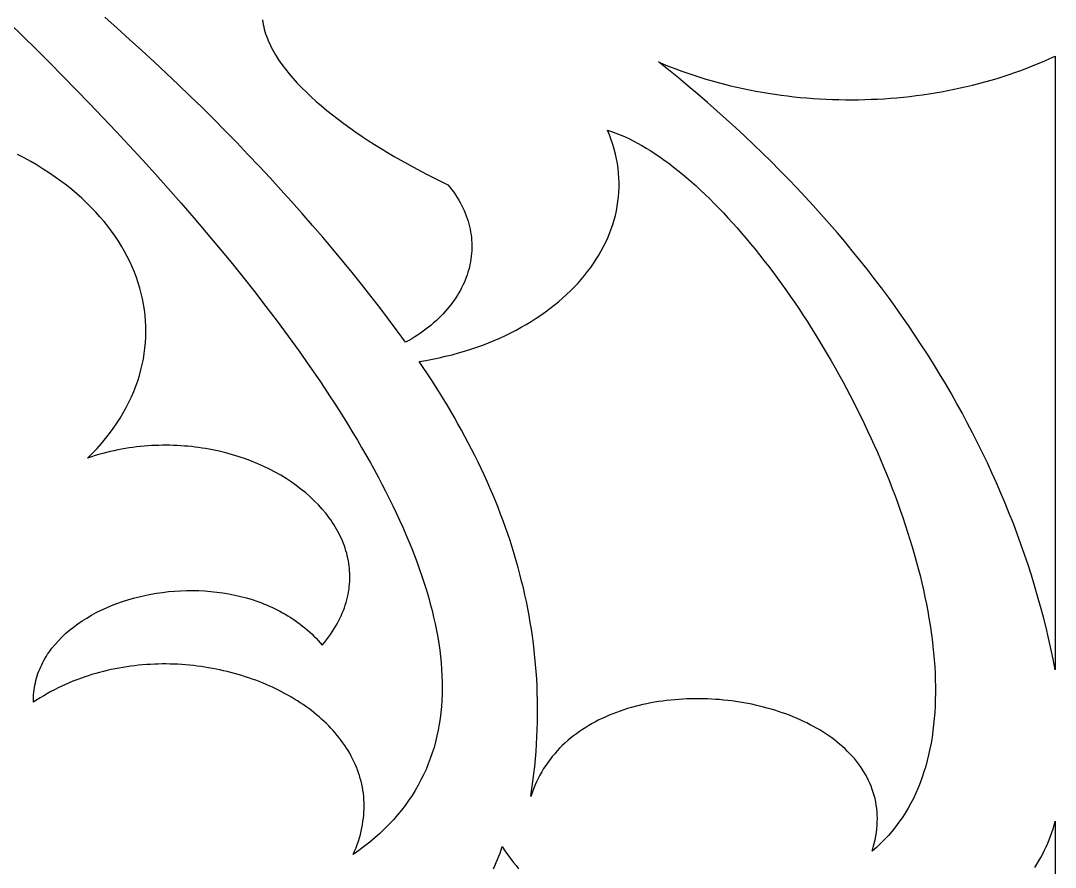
# Model space of a CAD drawing. Extents: x -4950 to -2150, y -1354 to 1346.
# Drawn here: x -2495.7 to -2349.8, y 531.2 to 650.6 of the extents above; entities that cross this region are included whole.
import ezdxf

# ---------------------------------------------------------------- set-up
doc = ezdxf.new("R2010")
doc.units = 0
doc.layers.add('LAYER_1', color=18, linetype='CONTINUOUS')

msp = doc.modelspace()

# ---------------------------------------------------------------- linework, layer by layer
at = {"layer": 'LAYER_1'}
for points in [[(-2461.58, 650.7), (-2461.54, 650.37), (-2461.48, 650.04), (-2461.41, 649.71), (-2461.33, 649.38), (-2461.24, 649.05), (-2461.14, 648.72), (-2461.03, 648.39), (-2460.9, 648.05), (-2460.77, 647.72), (-2460.62, 647.39), (-2460.46, 647.06), (-2460.3, 646.72), (-2460.12, 646.39), (-2459.74, 645.73), (-2459.32, 645.06), (-2458.86, 644.4), (-2458.36, 643.74), (-2457.83, 643.08), (-2457.27, 642.42), (-2456.68, 641.76), (-2456.05, 641.11), (-2455.4, 640.46), (-2454.72, 639.82), (-2454.01, 639.18), (-2453.28, 638.54), (-2452.52, 637.91), (-2451.74, 637.28), (-2450.94, 636.67), (-2450.12, 636.05), (-2449.29, 635.45), (-2448.43, 634.85), (-2447.56, 634.25), (-2446.68, 633.67), (-2445.78, 633.1), (-2444.87, 632.53), (-2443.95, 631.97), (-2443.03, 631.42), (-2442.09, 630.88), (-2441.15, 630.36), (-2440.2, 629.84), (-2439.26, 629.33), (-2438.3, 628.84), (-2437.35, 628.36), (-2436.4, 627.88), (-2435.45, 627.43), (-2435.16, 627.07), (-2434.89, 626.72), (-2434.63, 626.36), (-2434.38, 626), (-2434.14, 625.64), (-2433.92, 625.27), (-2433.71, 624.9), (-2433.52, 624.53), (-2433.33, 624.16), (-2433.16, 623.79), (-2433, 623.41), (-2432.86, 623.04), (-2432.73, 622.66), (-2432.61, 622.28), (-2432.5, 621.9), (-2432.4, 621.52), (-2432.32, 621.14), (-2432.25, 620.76), (-2432.19, 620.38), (-2432.14, 619.99), (-2432.11, 619.61), (-2432.09, 619.23), (-2432.08, 618.85), (-2432.08, 618.47), (-2432.09, 618.09), (-2432.12, 617.71), (-2432.16, 617.33), (-2432.21, 616.95), (-2432.27, 616.57), (-2432.34, 616.19), (-2432.43, 615.82), (-2432.52, 615.45), (-2432.63, 615.08), (-2432.75, 614.71), (-2432.88, 614.34), (-2433.02, 613.97), (-2433.18, 613.61), (-2433.34, 613.25), (-2433.52, 612.89), (-2433.7, 612.54), (-2433.9, 612.18), (-2434.11, 611.83), (-2434.33, 611.49), (-2434.56, 611.14), (-2434.81, 610.81), (-2435.06, 610.47), (-2435.32, 610.14), (-2435.6, 609.81), (-2435.88, 609.48), (-2436.18, 609.16), (-2436.49, 608.85), (-2436.8, 608.54), (-2437.13, 608.23), (-2437.47, 607.93), (-2437.82, 607.63), (-2438.18, 607.34), (-2438.55, 607.05), (-2438.93, 606.77), (-2439.32, 606.5), (-2439.72, 606.23), (-2440.13, 605.96), (-2440.55, 605.71), (-2440.98, 605.45), (-2441.42, 605.21), (-2442.6, 606.82), (-2443.81, 608.45), (-2445.05, 610.09), (-2446.32, 611.73), (-2447.62, 613.38), (-2448.95, 615.03), (-2450.31, 616.7), (-2451.69, 618.36), (-2453.1, 620.03), (-2454.53, 621.7), (-2455.99, 623.37), (-2457.48, 625.04), (-2458.98, 626.71), (-2460.51, 628.38), (-2462.06, 630.04), (-2463.63, 631.71), (-2465.22, 633.36), (-2466.83, 635.02), (-2468.46, 636.66), (-2470.11, 638.3), (-2471.77, 639.93), (-2473.45, 641.55), (-2475.15, 643.16), (-2476.86, 644.76), (-2478.58, 646.35), (-2480.32, 647.93), (-2482.07, 649.49), (-2483.83, 651.04)], [(-2497.26, 650.21), (-2495.38, 648.38), (-2493.5, 646.53), (-2491.61, 644.65), (-2489.72, 642.75), (-2487.84, 640.83), (-2485.96, 638.89), (-2484.08, 636.93), (-2482.22, 634.95), (-2480.36, 632.96), (-2478.51, 630.95), (-2476.68, 628.93), (-2474.86, 626.89), (-2473.06, 624.84), (-2471.28, 622.78), (-2469.52, 620.71), (-2467.78, 618.64), (-2466.07, 616.55), (-2464.38, 614.46), (-2462.73, 612.37), (-2461.1, 610.27), (-2459.51, 608.17), (-2457.96, 606.07), (-2456.44, 603.96), (-2454.96, 601.86), (-2453.52, 599.76), (-2452.82, 598.71), (-2452.12, 597.66), (-2451.44, 596.62), (-2450.77, 595.57), (-2450.11, 594.53), (-2449.47, 593.48), (-2448.83, 592.44), (-2448.21, 591.4), (-2447.61, 590.37), (-2447.01, 589.33), (-2446.43, 588.3), (-2445.86, 587.27), (-2445.3, 586.24), (-2444.76, 585.21), (-2444.24, 584.19), (-2443.72, 583.17), (-2443.23, 582.16), (-2442.74, 581.14), (-2442.28, 580.13), (-2441.82, 579.13), (-2441.39, 578.12), (-2440.97, 577.13), (-2440.56, 576.13), (-2440.17, 575.14), (-2439.8, 574.16), (-2439.45, 573.17), (-2439.11, 572.2), (-2438.79, 571.22), (-2438.49, 570.26), (-2438.21, 569.29), (-2437.94, 568.34), (-2437.69, 567.39), (-2437.47, 566.44), (-2437.26, 565.5), (-2437.06, 564.56), (-2436.89, 563.63), (-2436.74, 562.71), (-2436.61, 561.79), (-2436.5, 560.88), (-2436.41, 559.98), (-2436.34, 559.08), (-2436.29, 558.19), (-2436.26, 557.31), (-2436.25, 556.43), (-2436.27, 555.56), (-2436.3, 554.7), (-2436.36, 553.84), (-2436.44, 553), (-2436.55, 552.16), (-2436.67, 551.33), (-2436.82, 550.5), (-2437, 549.69), (-2437.19, 548.88), (-2437.41, 548.08), (-2437.66, 547.29), (-2437.93, 546.51), (-2438.22, 545.74), (-2438.54, 544.98), (-2438.88, 544.22), (-2439.25, 543.48), (-2439.65, 542.74), (-2440.07, 542.02), (-2440.51, 541.3), (-2440.99, 540.6), (-2441.48, 539.9), (-2442.01, 539.22), (-2442.56, 538.55), (-2443.14, 537.88), (-2443.75, 537.23), (-2444.39, 536.59), (-2445.05, 535.95), (-2445.74, 535.33), (-2446.47, 534.73), (-2447.22, 534.13), (-2447.99, 533.54), (-2448.8, 532.97), (-2448.6, 533.44), (-2448.4, 533.92), (-2448.23, 534.39), (-2448.07, 534.86), (-2447.92, 535.33), (-2447.79, 535.79), (-2447.68, 536.26), (-2447.58, 536.72), (-2447.49, 537.17), (-2447.42, 537.63), (-2447.36, 538.08), (-2447.31, 538.53), (-2447.28, 538.98), (-2447.26, 539.42), (-2447.26, 539.87), (-2447.27, 540.3), (-2447.29, 540.74), (-2447.32, 541.17), (-2447.37, 541.6), (-2447.43, 542.03), (-2447.51, 542.45), (-2447.59, 542.87), (-2447.69, 543.29), (-2447.8, 543.7), (-2447.92, 544.11), (-2448.05, 544.51), (-2448.2, 544.91), (-2448.35, 545.31), (-2448.52, 545.71), (-2448.7, 546.1), (-2448.88, 546.48), (-2449.08, 546.86), (-2449.29, 547.24), (-2449.51, 547.62), (-2449.74, 547.98), (-2449.99, 548.35), (-2450.24, 548.71), (-2450.5, 549.07), (-2450.77, 549.42), (-2451.04, 549.77), (-2451.33, 550.11), (-2451.63, 550.45), (-2451.94, 550.78), (-2452.25, 551.11), (-2452.58, 551.43), (-2452.91, 551.75), (-2453.25, 552.06), (-2453.6, 552.37), (-2453.96, 552.67), (-2454.32, 552.97), (-2454.69, 553.26), (-2455.07, 553.55), (-2455.46, 553.83), (-2455.86, 554.11), (-2456.26, 554.38), (-2456.67, 554.64), (-2457.08, 554.9), (-2457.5, 555.15), (-2457.93, 555.4), (-2458.37, 555.64), (-2458.81, 555.88), (-2459.25, 556.11), (-2459.7, 556.33), (-2460.16, 556.55), (-2460.63, 556.76), (-2461.09, 556.96), (-2461.57, 557.16), (-2462.05, 557.35), (-2462.53, 557.54), (-2463.02, 557.71), (-2463.51, 557.89), (-2464.01, 558.05), (-2464.51, 558.21), (-2465.01, 558.36), (-2465.52, 558.5), (-2466.04, 558.64), (-2466.55, 558.77), (-2467.07, 558.89), (-2467.6, 559.01), (-2468.12, 559.12), (-2468.65, 559.22), (-2469.18, 559.31), (-2469.72, 559.4), (-2470.25, 559.48), (-2470.79, 559.55), (-2471.33, 559.61), (-2471.88, 559.67), (-2472.42, 559.72), (-2472.97, 559.76), (-2473.52, 559.79), (-2474.07, 559.81), (-2474.62, 559.83), (-2475.17, 559.84), (-2475.72, 559.84), (-2476.27, 559.83), (-2476.83, 559.81), (-2477.38, 559.78), (-2477.94, 559.75), (-2478.49, 559.71), (-2479.05, 559.66), (-2479.6, 559.6), (-2480.15, 559.53), (-2480.71, 559.45), (-2481.26, 559.36), (-2481.81, 559.27), (-2482.36, 559.16), (-2482.91, 559.05), (-2483.46, 558.93), (-2484, 558.8), (-2484.55, 558.65), (-2485.09, 558.5), (-2485.63, 558.34), (-2486.17, 558.17), (-2486.7, 558), (-2487.24, 557.81), (-2487.77, 557.61), (-2488.3, 557.4), (-2488.82, 557.18), (-2489.34, 556.95), (-2489.86, 556.72), (-2490.38, 556.47), (-2490.89, 556.21), (-2491.4, 555.94), (-2491.9, 555.66), (-2492.4, 555.37), (-2492.9, 555.07), (-2493.39, 554.77), (-2493.87, 554.44), (-2493.88, 554.8), (-2493.87, 555.15), (-2493.85, 555.5), (-2493.82, 555.85), (-2493.78, 556.19), (-2493.73, 556.53), (-2493.67, 556.87), (-2493.6, 557.2), (-2493.52, 557.53), (-2493.43, 557.86), (-2493.33, 558.18), (-2493.23, 558.5), (-2493.11, 558.82), (-2492.98, 559.13), (-2492.85, 559.44), (-2492.71, 559.74), (-2492.55, 560.05), (-2492.39, 560.34), (-2492.23, 560.64), (-2492.05, 560.93), (-2491.87, 561.22), (-2491.67, 561.5), (-2491.47, 561.78), (-2491.26, 562.06), (-2490.83, 562.6), (-2490.36, 563.12), (-2489.86, 563.63), (-2489.34, 564.12), (-2488.79, 564.6), (-2488.22, 565.05), (-2487.62, 565.49), (-2487, 565.92), (-2486.36, 566.32), (-2485.69, 566.71), (-2485.01, 567.08), (-2484.31, 567.42), (-2483.59, 567.75), (-2482.86, 568.07), (-2482.11, 568.36), (-2481.34, 568.63), (-2480.57, 568.88), (-2479.78, 569.11), (-2478.98, 569.32), (-2478.16, 569.5), (-2477.34, 569.67), (-2476.52, 569.81), (-2475.68, 569.94), (-2474.84, 570.04), (-2473.99, 570.11), (-2473.14, 570.17), (-2472.29, 570.2), (-2471.44, 570.2), (-2470.58, 570.19), (-2469.73, 570.15), (-2468.87, 570.08), (-2468.02, 569.99), (-2467.17, 569.87), (-2466.33, 569.73), (-2465.5, 569.56), (-2464.67, 569.37), (-2463.84, 569.15), (-2463.03, 568.91), (-2462.23, 568.63), (-2461.83, 568.49), (-2461.43, 568.33), (-2461.04, 568.17), (-2460.65, 568.01), (-2460.27, 567.83), (-2459.89, 567.65), (-2459.51, 567.46), (-2459.13, 567.27), (-2458.76, 567.07), (-2458.39, 566.86), (-2458.03, 566.64), (-2457.67, 566.42), (-2457.32, 566.19), (-2456.97, 565.95), (-2456.62, 565.7), (-2456.28, 565.45), (-2455.95, 565.19), (-2455.61, 564.92), (-2455.29, 564.64), (-2454.97, 564.36), (-2454.65, 564.07), (-2454.34, 563.77), (-2454.04, 563.47), (-2453.74, 563.15), (-2453.45, 562.83), (-2453.16, 562.5), (-2452.85, 562.88), (-2452.56, 563.25), (-2452.28, 563.62), (-2452.01, 564), (-2451.76, 564.37), (-2451.52, 564.75), (-2451.29, 565.12), (-2451.07, 565.5), (-2450.87, 565.87), (-2450.68, 566.25), (-2450.5, 566.62), (-2450.34, 567), (-2450.19, 567.38), (-2450.05, 567.75), (-2449.92, 568.13), (-2449.8, 568.5), (-2449.7, 568.88), (-2449.6, 569.25), (-2449.52, 569.62), (-2449.45, 570), (-2449.39, 570.37), (-2449.35, 570.74), (-2449.31, 571.11), (-2449.29, 571.48), (-2449.27, 571.85), (-2449.27, 572.22), (-2449.28, 572.58), (-2449.3, 572.95), (-2449.33, 573.31), (-2449.37, 573.67), (-2449.42, 574.03), (-2449.48, 574.39), (-2449.55, 574.75), (-2449.63, 575.1), (-2449.72, 575.45), (-2449.82, 575.8), (-2449.93, 576.15), (-2450.05, 576.5), (-2450.18, 576.84), (-2450.32, 577.19), (-2450.46, 577.53), (-2450.62, 577.86), (-2450.79, 578.2), (-2450.96, 578.53), (-2451.15, 578.86), (-2451.34, 579.19), (-2451.54, 579.51), (-2451.75, 579.83), (-2451.96, 580.15), (-2452.19, 580.47), (-2452.67, 581.09), (-2453.17, 581.69), (-2453.71, 582.29), (-2454.28, 582.87), (-2454.88, 583.43), (-2455.5, 583.98), (-2456.16, 584.51), (-2456.84, 585.02), (-2457.54, 585.52), (-2458.27, 585.99), (-2459.02, 586.45), (-2459.8, 586.89), (-2460.6, 587.31), (-2461.42, 587.7), (-2462.26, 588.08), (-2463.12, 588.43), (-2464, 588.76), (-2464.89, 589.06), (-2465.8, 589.35), (-2466.73, 589.6), (-2467.68, 589.83), (-2468.63, 590.04), (-2469.12, 590.13), (-2469.61, 590.22), (-2470.1, 590.29), (-2470.59, 590.37), (-2471.08, 590.43), (-2471.58, 590.49), (-2472.09, 590.54), (-2472.59, 590.58), (-2473.1, 590.62), (-2473.6, 590.65), (-2474.12, 590.67), (-2474.63, 590.68), (-2475.14, 590.68), (-2475.66, 590.68), (-2476.18, 590.67), (-2476.7, 590.65), (-2477.22, 590.63), (-2477.75, 590.59), (-2478.27, 590.55), (-2478.8, 590.5), (-2479.33, 590.44), (-2479.85, 590.37), (-2480.38, 590.3), (-2480.91, 590.21), (-2481.44, 590.12), (-2481.98, 590.02), (-2482.51, 589.91), (-2483.04, 589.79), (-2483.57, 589.66), (-2484.1, 589.52), (-2484.64, 589.37), (-2485.17, 589.22), (-2485.7, 589.05), (-2486.23, 588.88), (-2485.56, 589.56), (-2484.91, 590.24), (-2484.3, 590.94), (-2483.71, 591.64), (-2483.15, 592.35), (-2482.63, 593.07), (-2482.13, 593.79), (-2481.66, 594.52), (-2481.22, 595.26), (-2480.8, 596), (-2480.42, 596.75), (-2480.07, 597.5), (-2479.74, 598.25), (-2479.44, 599.01), (-2479.17, 599.77), (-2478.93, 600.53), (-2478.72, 601.3), (-2478.54, 602.07), (-2478.38, 602.84), (-2478.25, 603.61), (-2478.15, 604.38), (-2478.08, 605.16), (-2478.04, 605.93), (-2478.02, 606.71), (-2478.03, 607.48), (-2478.07, 608.25), (-2478.13, 609.02), (-2478.23, 609.79), (-2478.35, 610.56), (-2478.5, 611.32), (-2478.67, 612.09), (-2478.87, 612.85), (-2479.1, 613.6), (-2479.36, 614.35), (-2479.64, 615.1), (-2479.95, 615.84), (-2480.29, 616.58), (-2480.65, 617.31), (-2481.04, 618.03), (-2481.45, 618.75), (-2481.9, 619.47), (-2482.36, 620.17), (-2482.86, 620.87), (-2483.38, 621.56), (-2483.92, 622.24), (-2484.5, 622.91), (-2485.09, 623.58), (-2485.72, 624.23), (-2486.37, 624.87), (-2487.04, 625.51), (-2487.74, 626.13), (-2488.47, 626.74), (-2489.22, 627.35), (-2490, 627.94), (-2490.8, 628.51), (-2491.62, 629.08), (-2492.48, 629.63), (-2493.35, 630.17), (-2494.25, 630.69), (-2495.18, 631.2), (-2496.13, 631.7)], [(-2352.72, 531.12), (-2352.43, 531.6), (-2352.15, 532.08), (-2351.88, 532.57), (-2351.62, 533.06), (-2351.37, 533.56), (-2351.14, 534.06), (-2350.91, 534.56), (-2350.7, 535.06), (-2350.51, 535.57), (-2350.32, 536.09), (-2350.15, 536.6), (-2349.99, 537.12), (-2349.84, 537.65), (-2349.84, 491.36)], [(-2429.03, 530.93), (-2428.82, 531.37), (-2428.63, 531.82), (-2428.44, 532.27), (-2428.27, 532.72), (-2428.1, 533.17), (-2427.95, 533.63), (-2427.81, 534.09), (-2427.5, 533.63), (-2427.19, 533.18), (-2426.87, 532.73), (-2426.54, 532.28), (-2426.2, 531.84), (-2425.85, 531.4), (-2425.5, 530.96)]]:
    msp.add_lwpolyline(points, dxfattribs=at)
for points in [[(-2405.78, 644.75), (-2404.96, 644.4), (-2404.14, 644.07), (-2403.31, 643.75), (-2402.47, 643.45), (-2401.63, 643.15), (-2400.78, 642.86), (-2399.93, 642.59), (-2399.08, 642.33), (-2398.22, 642.08), (-2397.35, 641.84), (-2396.48, 641.61), (-2395.61, 641.39), (-2394.73, 641.19), (-2393.85, 640.99), (-2392.96, 640.81), (-2392.07, 640.64), (-2391.18, 640.48), (-2390.29, 640.33), (-2389.39, 640.19), (-2388.5, 640.06), (-2387.59, 639.95), (-2386.69, 639.84), (-2385.79, 639.75), (-2384.88, 639.67), (-2383.97, 639.6), (-2383.07, 639.54), (-2382.16, 639.49), (-2381.25, 639.45), (-2380.34, 639.43), (-2379.43, 639.41), (-2378.52, 639.41), (-2377.6, 639.42), (-2376.69, 639.44), (-2375.79, 639.47), (-2374.88, 639.51), (-2373.97, 639.56), (-2373.06, 639.63), (-2372.16, 639.7), (-2371.25, 639.79), (-2370.35, 639.89), (-2369.45, 640), (-2368.56, 640.12), (-2367.66, 640.25), (-2366.77, 640.39), (-2365.88, 640.54), (-2365, 640.71), (-2364.11, 640.89), (-2363.24, 641.07), (-2362.36, 641.27), (-2361.49, 641.48), (-2360.62, 641.7), (-2359.76, 641.93), (-2358.9, 642.17), (-2358.05, 642.43), (-2357.2, 642.69), (-2356.36, 642.97), (-2355.53, 643.25), (-2354.69, 643.55), (-2353.87, 643.86), (-2353.05, 644.18), (-2352.24, 644.51), (-2351.43, 644.85), (-2350.63, 645.21), (-2349.84, 645.57), (-2349.84, 559.03), (-2350.14, 560.52), (-2350.45, 562.01), (-2350.79, 563.5), (-2351.15, 564.98), (-2351.52, 566.46), (-2351.92, 567.94), (-2352.33, 569.42), (-2352.76, 570.89), (-2353.21, 572.35), (-2353.68, 573.82), (-2354.17, 575.27), (-2354.68, 576.73), (-2355.21, 578.18), (-2355.75, 579.63), (-2356.32, 581.07), (-2356.9, 582.51), (-2357.51, 583.94), (-2358.13, 585.37), (-2358.77, 586.8), (-2359.42, 588.22), (-2360.1, 589.63), (-2360.79, 591.05), (-2361.51, 592.45), (-2362.24, 593.85), (-2362.99, 595.25), (-2363.75, 596.64), (-2364.54, 598.02), (-2365.34, 599.4), (-2366.16, 600.78), (-2367, 602.15), (-2367.86, 603.51), (-2368.73, 604.87), (-2369.63, 606.22), (-2370.54, 607.57), (-2371.46, 608.91), (-2372.41, 610.24), (-2373.37, 611.57), (-2374.35, 612.89), (-2375.35, 614.2), (-2376.37, 615.51), (-2377.4, 616.81), (-2378.45, 618.11), (-2379.51, 619.4), (-2380.6, 620.68), (-2381.7, 621.96), (-2382.82, 623.22), (-2383.95, 624.48), (-2385.1, 625.74), (-2386.27, 626.98), (-2387.46, 628.22), (-2388.66, 629.45), (-2389.88, 630.68), (-2391.11, 631.9), (-2392.36, 633.1), (-2393.63, 634.3), (-2394.92, 635.5), (-2396.22, 636.68), (-2397.53, 637.86), (-2398.87, 639.03), (-2400.22, 640.19), (-2401.58, 641.34), (-2402.97, 642.49), (-2404.36, 643.62)], [(-2412.97, 635.12), (-2412.38, 634.93), (-2411.78, 634.72), (-2411.18, 634.48), (-2410.57, 634.22), (-2409.96, 633.94), (-2409.35, 633.63), (-2408.73, 633.31), (-2408.11, 632.96), (-2407.49, 632.59), (-2406.86, 632.2), (-2406.23, 631.79), (-2405.6, 631.36), (-2404.96, 630.91), (-2404.33, 630.45), (-2403.69, 629.96), (-2403.05, 629.45), (-2402.41, 628.93), (-2401.77, 628.39), (-2401.13, 627.83), (-2400.48, 627.25), (-2399.84, 626.66), (-2399.19, 626.05), (-2398.55, 625.42), (-2397.91, 624.78), (-2397.26, 624.12), (-2396.62, 623.45), (-2395.98, 622.76), (-2395.34, 622.06), (-2394.7, 621.34), (-2394.06, 620.61), (-2393.42, 619.86), (-2392.79, 619.1), (-2392.16, 618.33), (-2391.53, 617.55), (-2390.9, 616.75), (-2390.28, 615.94), (-2389.66, 615.12), (-2389.04, 614.29), (-2388.43, 613.44), (-2387.82, 612.59), (-2387.21, 611.73), (-2386.61, 610.85), (-2386.01, 609.97), (-2385.42, 609.07), (-2384.83, 608.17), (-2384.25, 607.26), (-2383.68, 606.34), (-2383.11, 605.41), (-2382.54, 604.47), (-2381.98, 603.53), (-2381.43, 602.58), (-2380.88, 601.62), (-2380.34, 600.65), (-2379.81, 599.68), (-2379.29, 598.7), (-2378.77, 597.72), (-2378.26, 596.73), (-2377.76, 595.74), (-2377.26, 594.74), (-2376.78, 593.74), (-2376.3, 592.74), (-2375.83, 591.73), (-2375.37, 590.72), (-2374.92, 589.7), (-2374.48, 588.68), (-2374.05, 587.66), (-2373.63, 586.64), (-2373.22, 585.62), (-2372.82, 584.59), (-2372.43, 583.56), (-2372.05, 582.54), (-2371.69, 581.51), (-2371.33, 580.48), (-2370.98, 579.46), (-2370.65, 578.43), (-2370.33, 577.4), (-2370.02, 576.38), (-2369.72, 575.36), (-2369.44, 574.34), (-2369.17, 573.32), (-2368.91, 572.3), (-2368.66, 571.29), (-2368.43, 570.28), (-2368.21, 569.27), (-2368.01, 568.27), (-2367.82, 567.27), (-2367.65, 566.28), (-2367.49, 565.29), (-2367.34, 564.31), (-2367.21, 563.33), (-2367.09, 562.36), (-2366.99, 561.39), (-2366.91, 560.43), (-2366.84, 559.48), (-2366.79, 558.53), (-2366.76, 557.59), (-2366.74, 556.66), (-2366.73, 555.74), (-2366.75, 554.83), (-2366.78, 553.92), (-2366.83, 553.02), (-2366.9, 552.14), (-2366.99, 551.26), (-2367.09, 550.39), (-2367.21, 549.54), (-2367.36, 548.69), (-2367.52, 547.86), (-2367.7, 547.03), (-2367.9, 546.22), (-2368.11, 545.42), (-2368.35, 544.63), (-2368.61, 543.86), (-2368.89, 543.1), (-2369.19, 542.35), (-2369.51, 541.61), (-2369.85, 540.89), (-2370.21, 540.19), (-2370.59, 539.49), (-2371, 538.82), (-2371.43, 538.16), (-2371.88, 537.51), (-2372.35, 536.88), (-2372.84, 536.27), (-2373.36, 535.67), (-2373.9, 535.09), (-2374.46, 534.53), (-2375.05, 533.98), (-2375.66, 533.45), (-2375.5, 533.99), (-2375.36, 534.51), (-2375.24, 535.04), (-2375.14, 535.55), (-2375.06, 536.06), (-2375, 536.57), (-2374.96, 537.07), (-2374.93, 537.56), (-2374.92, 538.05), (-2374.94, 538.53), (-2374.96, 539), (-2375.01, 539.47), (-2375.07, 539.94), (-2375.15, 540.39), (-2375.25, 540.85), (-2375.36, 541.29), (-2375.49, 541.73), (-2375.63, 542.16), (-2375.79, 542.59), (-2375.97, 543.01), (-2376.16, 543.42), (-2376.36, 543.83), (-2376.58, 544.23), (-2376.81, 544.62), (-2377.05, 545.01), (-2377.31, 545.39), (-2377.58, 545.76), (-2377.87, 546.13), (-2378.16, 546.49), (-2378.47, 546.84), (-2378.79, 547.19), (-2379.13, 547.52), (-2379.47, 547.86), (-2379.83, 548.18), (-2380.19, 548.5), (-2380.57, 548.81), (-2380.96, 549.12), (-2381.35, 549.41), (-2381.76, 549.7), (-2382.18, 549.98), (-2382.6, 550.26), (-2383.04, 550.53), (-2383.48, 550.79), (-2383.93, 551.04), (-2384.39, 551.28), (-2384.86, 551.52), (-2385.34, 551.75), (-2385.82, 551.97), (-2386.31, 552.19), (-2386.8, 552.4), (-2387.31, 552.6), (-2387.82, 552.79), (-2388.33, 552.97), (-2388.85, 553.15), (-2389.38, 553.31), (-2389.91, 553.47), (-2390.45, 553.63), (-2390.99, 553.77), (-2391.53, 553.91), (-2392.08, 554.03), (-2392.63, 554.15), (-2393.19, 554.26), (-2393.75, 554.37), (-2394.31, 554.46), (-2394.88, 554.55), (-2395.45, 554.62), (-2396.01, 554.69), (-2396.59, 554.75), (-2397.16, 554.81), (-2397.73, 554.85), (-2398.31, 554.88), (-2398.88, 554.91), (-2399.46, 554.93), (-2400.04, 554.94), (-2400.61, 554.94), (-2401.19, 554.93), (-2401.76, 554.91), (-2402.34, 554.88), (-2402.91, 554.85), (-2403.48, 554.8), (-2404.05, 554.75), (-2404.62, 554.68), (-2405.18, 554.61), (-2405.75, 554.53), (-2406.31, 554.44), (-2406.86, 554.34), (-2407.42, 554.23), (-2407.97, 554.11), (-2408.51, 553.98), (-2409.05, 553.84), (-2409.59, 553.7), (-2410.12, 553.54), (-2410.65, 553.37), (-2411.17, 553.2), (-2411.69, 553.01), (-2412.2, 552.82), (-2412.7, 552.61), (-2413.2, 552.4), (-2413.69, 552.17), (-2414.17, 551.94), (-2414.65, 551.69), (-2415.12, 551.44), (-2415.58, 551.17), (-2416.03, 550.9), (-2416.48, 550.61), (-2416.91, 550.32), (-2417.34, 550.01), (-2417.76, 549.69), (-2418.17, 549.37), (-2418.57, 549.03), (-2418.96, 548.68), (-2419.33, 548.33), (-2419.7, 547.96), (-2420.06, 547.58), (-2420.4, 547.19), (-2420.74, 546.79), (-2421.06, 546.38), (-2421.37, 545.96), (-2421.67, 545.53), (-2421.96, 545.08), (-2422.23, 544.63), (-2422.49, 544.17), (-2422.74, 543.69), (-2422.97, 543.21), (-2423.19, 542.71), (-2423.39, 542.2), (-2423.58, 541.68), (-2423.76, 541.15), (-2423.6, 542.22), (-2423.46, 543.28), (-2423.33, 544.34), (-2423.21, 545.39), (-2423.11, 546.44), (-2423.03, 547.49), (-2422.96, 548.53), (-2422.9, 549.57), (-2422.86, 550.61), (-2422.83, 551.64), (-2422.81, 552.67), (-2422.81, 553.69), (-2422.82, 554.72), (-2422.85, 555.73), (-2422.89, 556.75), (-2422.94, 557.76), (-2423.01, 558.76), (-2423.09, 559.77), (-2423.18, 560.76), (-2423.29, 561.76), (-2423.41, 562.75), (-2423.54, 563.74), (-2423.69, 564.73), (-2423.85, 565.71), (-2424.02, 566.69), (-2424.2, 567.66), (-2424.39, 568.63), (-2424.6, 569.6), (-2424.82, 570.57), (-2425.06, 571.53), (-2425.3, 572.49), (-2425.56, 573.45), (-2425.83, 574.4), (-2426.11, 575.35), (-2426.4, 576.29), (-2426.7, 577.24), (-2427.02, 578.18), (-2427.34, 579.11), (-2427.68, 580.05), (-2428.03, 580.98), (-2428.39, 581.91), (-2428.76, 582.83), (-2429.14, 583.76), (-2429.53, 584.67), (-2429.94, 585.59), (-2430.35, 586.51), (-2430.78, 587.42), (-2431.21, 588.32), (-2431.66, 589.23), (-2432.11, 590.13), (-2432.58, 591.03), (-2433.05, 591.93), (-2433.54, 592.83), (-2434.04, 593.72), (-2434.54, 594.61), (-2435.06, 595.5), (-2435.58, 596.38), (-2436.12, 597.26), (-2436.66, 598.14), (-2437.21, 599.02), (-2437.78, 599.89), (-2438.35, 600.77), (-2438.93, 601.64), (-2439.52, 602.5), (-2438.56, 602.66), (-2437.62, 602.84), (-2436.69, 603.03), (-2435.78, 603.24), (-2434.87, 603.46), (-2433.98, 603.7), (-2433.1, 603.96), (-2432.24, 604.23), (-2431.39, 604.52), (-2430.55, 604.82), (-2429.73, 605.14), (-2428.92, 605.47), (-2428.13, 605.81), (-2427.35, 606.17), (-2426.59, 606.54), (-2425.85, 606.92), (-2425.11, 607.32), (-2424.4, 607.73), (-2423.7, 608.15), (-2423.02, 608.59), (-2422.35, 609.03), (-2421.7, 609.49), (-2421.07, 609.96), (-2420.46, 610.44), (-2419.86, 610.93), (-2419.28, 611.43), (-2418.72, 611.93), (-2418.18, 612.45), (-2417.66, 612.98), (-2417.15, 613.52), (-2416.67, 614.07), (-2416.2, 614.62), (-2415.76, 615.18), (-2415.33, 615.75), (-2414.92, 616.33), (-2414.54, 616.92), (-2414.17, 617.51), (-2413.83, 618.11), (-2413.5, 618.72), (-2413.2, 619.33), (-2412.92, 619.95), (-2412.66, 620.57), (-2412.43, 621.2), (-2412.21, 621.83), (-2412.02, 622.47), (-2411.85, 623.11), (-2411.7, 623.76), (-2411.58, 624.41), (-2411.48, 625.07), (-2411.41, 625.73), (-2411.35, 626.39), (-2411.33, 627.05), (-2411.32, 627.72), (-2411.34, 628.39), (-2411.39, 629.06), (-2411.46, 629.73), (-2411.56, 630.4), (-2411.68, 631.08), (-2411.83, 631.75), (-2412.01, 632.43), (-2412.21, 633.1), (-2412.43, 633.78), (-2412.69, 634.45)]]:
    msp.add_lwpolyline(points, close=True, dxfattribs=at)

doc.saveas('drawing.dxf')
